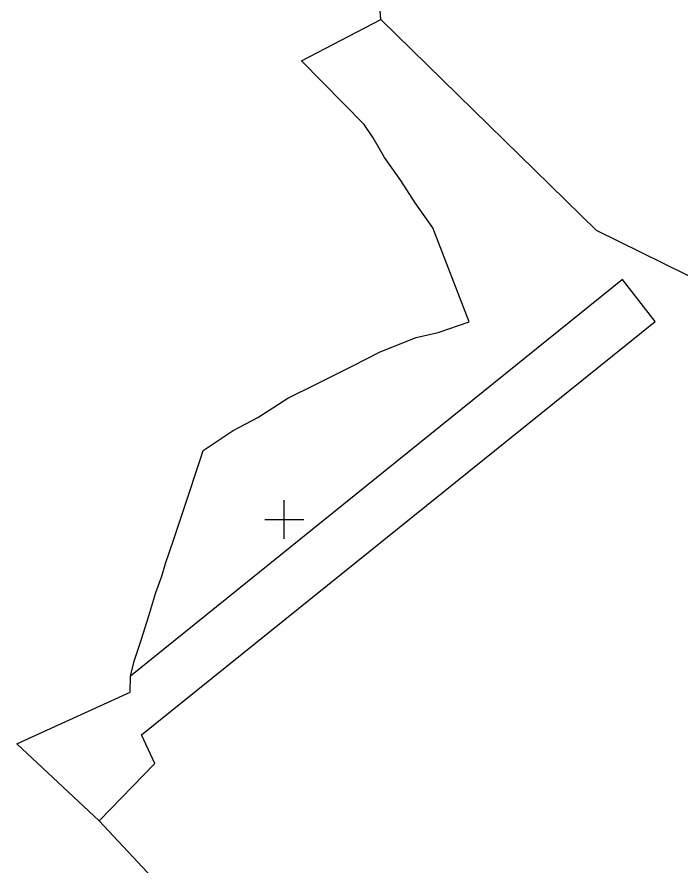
# Model space of a CAD drawing. Header units: millimetres. Extents: x 553705 to 560987, y 1303667 to 1309938.
# Drawn here: x 554749 to 555432, y 1305886 to 1306760 of the extents above; entities that cross this region are included whole.
import ezdxf

# ---------------------------------------------------------------- set-up
doc = ezdxf.new("R2010")
doc.units = ezdxf.units.MM
doc.layers.add('2', color=7, linetype='Continuous')
doc.layers.add('42', color=7, linetype='Continuous')

# ---------------------------------------------------------------- blocks, each defined once
blk = doc.blocks.new('COORD')
at = {"layer": '42', "color": 2, "linetype": 'Continuous'}
for p, q in [((0, -2), (0, 2)), ((-2, 0), (2, 0))]:
    blk.add_line(p, q, dxfattribs=at)
blk = doc.blocks.new('COORD$')
at = {"layer": '42', "color": 2, "linetype": 'Continuous'}
blk.add_blockref('COORD', (0, 0), dxfattribs=at)

msp = doc.modelspace()

# ---------------------------------------------------------------- linework, layer by layer
at = {"layer": '2', "color": 1, "linetype": 'Continuous'}
for points in [[(555122.979, 1306757.103), (555112.307, 1306897.333), (555144.929, 1306951.82), (555144.321, 1306965.567), (555145.741, 1306979.838), (555144.104, 1306995.359), (555143.008, 1307006.3), (555139.554, 1307027.155), (555136.138, 1307042.917), (555133.502, 1307056.139), (555130.35, 1307070.375)], [(554940.286, 1306313.902), (554971.123, 1306334.508), (554996.424, 1306347.942), (555027.52, 1306367.786), (555056.369, 1306382.266), (555094.078, 1306400.887), (555122.166, 1306415.36), (555159.141, 1306430.156), (555181.963, 1306435.168), (555213.63, 1306446.358), (555176.353, 1306542.841), (555158.386, 1306568.679), (555143.489, 1306591.484), (555126.806, 1306615.294), (555115.23, 1306635.323), (555105.987, 1306649.004), (555041.505, 1306714.467), (555122.979, 1306757.103)], [(555459.985, 1306483.371), (555344.769, 1306540.046), (555122.979, 1306757.103)], [(554833.333, 1305933.411), (554890.561, 1305992.16), (554876.883, 1306021.849), (555405.137, 1306446.54), (555371.55, 1306489.829), (554865.525, 1306081.86)], [(554865.525, 1306081.86), (554869.221, 1306097.421), (554876.685, 1306118.868), (554884.374, 1306144.137), (554891.821, 1306167.876), (554897.792, 1306184.982), (554901.763, 1306197.745), (554909.716, 1306221.742), (554916.677, 1306242.422), (554925.628, 1306268.973), (554933.327, 1306292.968), (554937.8, 1306306.499), (554940.286, 1306313.902)], [(554833.333, 1305933.411), (554748.94, 1306012.474), (554865.135, 1306065.559), (554865.525, 1306081.86)], [(554763.047, 1305505.324), (554789.536, 1305529.971), (554786.461, 1305568.654), (554799.096, 1305577.408), (554801.803, 1305589.397), (554805.714, 1305610.308), (554810.112, 1305634.278), (554815.275, 1305657.745), (554820.176, 1305682.228), (554829.11, 1305711.071), (554838.574, 1305736.863), (554849.3, 1305763.682), (554860.304, 1305787.193), (554871.828, 1305809.18), (554881.329, 1305829.879), (554889.339, 1305845.983), (554897.583, 1305864.889), (554833.333, 1305933.411)]]:
    msp.add_lwpolyline(points, dxfattribs=at)

# ---------------------------------------------------------------- block references
at = {"layer": '42', "color": 1, "linetype": 'Continuous', "xscale": 10, "yscale": 10}
msp.add_blockref('COORD$', (555023.645, 1306243.022), dxfattribs=at)

doc.saveas('drawing.dxf')
